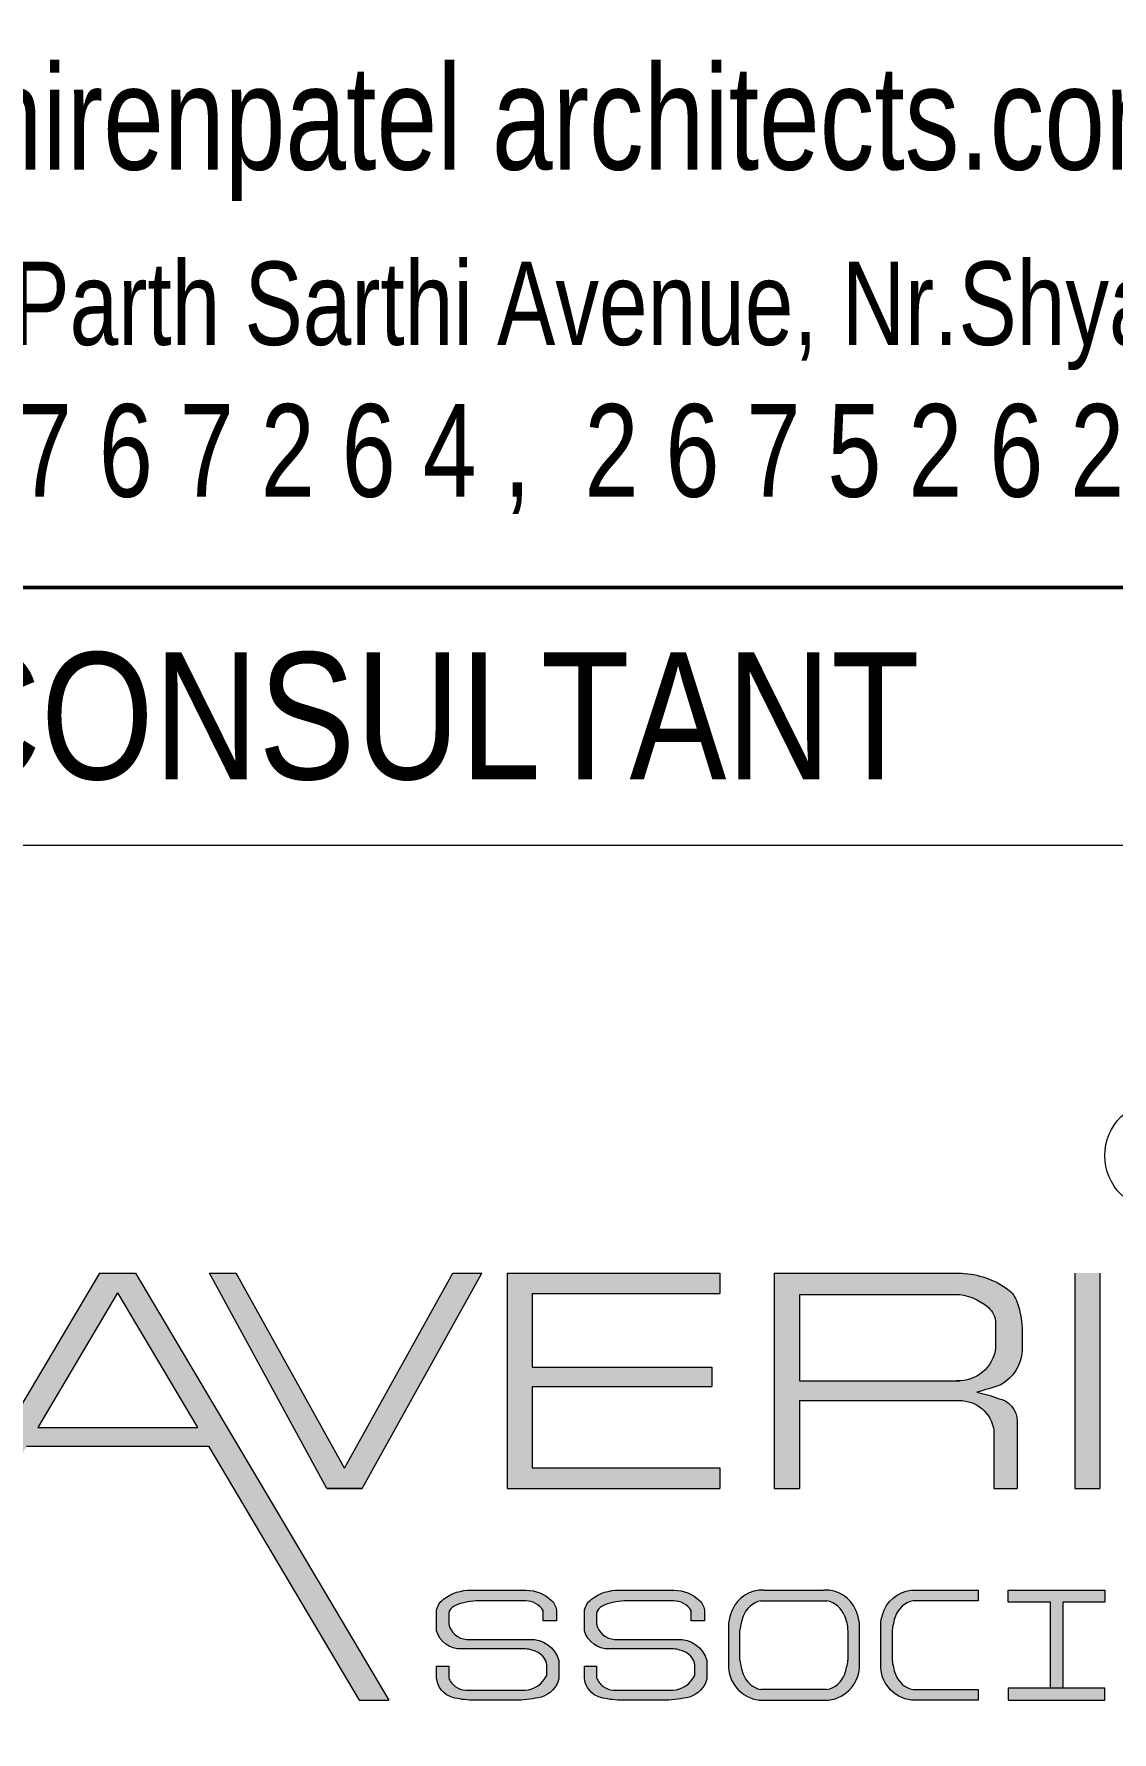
# Model space of a CAD drawing. Header units: millimetres. Extents: x 1112055 to 3390982, y -148532 to 766891.
# Drawn here: x 2829798 to 2834468, y 239120 to 246475 of the extents above; entities that cross this region are included whole.
import ezdxf

# ---------------------------------------------------------------- set-up
doc = ezdxf.new("R2010")
doc.units = ezdxf.units.MM
doc.layers.add('B TITLE BLOCK', color=250, linetype='Continuous', lineweight=0)
doc.layers.add('P_TITLE BLOCK TEXT', color=7, linetype='Continuous', lineweight=9)
doc.layers.add('FORMAT TEXT', color=7, linetype='Continuous')
doc.styles.add('aaa', font='arial.ttf', dxfattribs={"width": 0.75, "height": 36})
doc.styles.add('SWINC', font='swissc.ttf')

# ---------------------------------------------------------------- blocks, each defined once
blk = doc.blocks.new('A$C64EE1279')
at = {"layer": 'FORMAT TEXT', "color": 7, "style": 'aaa'}
for s, height, width, p in [('Email : admin@hirenpatel architects.com, www.hirenpatelarchitects.com', 0.002259905485978735, 0.7499999999460162, (-0.08976796460379177, 0.008702903677708682)), ('P-4, "satkrut Tower" Parth Sarthi Avenue, Nr.Shyamal Row Houses-II,satellite,Ahmedabad-15', 0.001807924388782988, 0.7499999999460162, (-0.08972541039201054, 0.004902934924377152)), ('Tel. : +9 1-7 9- 2 6 7 6 7 2 6 4 ,  2 6 7 5 2 6 2 1 ,  2 6 7 6 6 6 3 9 ,  2 6 7 6 6 6 4 0', 0.002008302675206488, 0.7499999999459968, (-0.09007419018691454, 0.001613381149064268))]:
    blk.add_text(s, height=height, dxfattribs=dict(at, width=width)).set_placement(p)

msp = doc.modelspace()

# ---------------------------------------------------------------- hatches: boundary and pattern name
at = {"layer": 'P_TITLE BLOCK TEXT', "lineweight": 0}
h = msp.add_hatch(color=7, dxfattribs=at)
h.paths.add_polyline_path([(2830238.240966255, 241107.4827568072), (2830081.431842649, 241107.4827568072), (2828984.003806562, 239258.1170049602), (2829113.397484601, 239258.1170049602), (2829765.895365679, 240357.6945579107), (2830553.777443225, 240357.6945579107), (2831206.275324303, 239258.1170049602), (2831335.669002343, 239258.1170049602)])
h.paths.add_polyline_path([(2830159.836404442, 241021.5568262053), (2830505.541112852, 240438.9815438819), (2829814.131696053, 240438.9815438819)], flags=16)
for color, points in [(7, [(2831737.850542635, 241107.4827568072), (2831612.191365631, 241107.4827568072), (2831143.04082864, 240263.2798347143), (2830673.890291671, 241107.4827568072), (2830557.579251303, 241107.4827568072), (2831066.407165696, 240175.0619196579), (2831219.674491585, 240175.0619196579)]), (7, [(2832769.041838087, 241107.4827568072), (2831847.597942918, 241107.4827568072), (2831847.597942918, 240175.0619196579), (2832769.041838087, 240175.0619196579), (2832769.041838087, 240264.6069192917), (2831956.810276277, 240264.6069192917), (2831956.810276277, 240616.8743754668), (2832734.894213405, 240616.8743754668), (2832734.894213405, 240700.4003791086), (2831956.810276277, 240700.4003791086), (2831956.810276277, 241018.9673911765), (2832769.041838087, 241018.9673911765)]), (7, [(2834415.967415562, 241107.4827568072), (2834306.755082181, 241107.4827568072), (2834306.755082181, 240175.0619196579), (2834415.967415562, 240175.0619196579)]), (256, [(2833466.177811473, 239414.196976409), (2833466.177811473, 239590.7373226794, -0.065444553260905), (2833481.65658596, 239647.9478610187, -0.3186236598127411), (2833619.427877161, 239734.1231033382), (2833888.083906805, 239734.1231033382), (2833888.083906805, 239688.3588411353), (2833606.783037963, 239688.3588411353, 0.2644804300768096), (2833529.723047505, 239621.1673699992, 0.0506837276388673), (2833515.479911707, 239561.7574886539), (2833515.479911707, 239430.4826196438, 0.0506837276411283), (2833529.723047505, 239371.0727382987, 0.2644804300830637), (2833606.783037963, 239303.8812671626), (2833888.083906805, 239303.8812671626), (2833888.083906805, 239258.1170049602), (2833599.69276764, 239258.1170049602, -0.3947190252426027)])]:
    msp.add_hatch(color=color, dxfattribs=at).paths.add_polyline_path(points)
h = msp.add_hatch(color=7, dxfattribs=at)
h.paths.add_polyline_path([(2834015.713206302, 241038.4449250539, -0.1662994059925575), (2834057.227494037, 240980.7103803561, -0.0791995366985774), (2834078.516252765, 240870.9304551026), (2834078.516252765, 240771.1222732239, -0.2597704900776225), (2833985.922061857, 240624.0730877115, -0.0146451845304826), (2833882.232999755, 240591.2923336228, -0.0494066516944872), (2833974.699465029, 240565.1727879218, -0.351322737650402), (2834057.890286595, 240466.6211085983), (2834057.890286595, 240175.0619196579), (2833955.782260891, 240175.0619196579), (2833955.782260891, 240428.119777839, 0.3675094121381071), (2833812.474280559, 240555.5640340793), (2833114.184156128, 240555.5640340793), (2833114.184156128, 240175.0619196579), (2833004.971822747, 240175.0619196579), (2833004.971822747, 241107.4827568072), (2833816.288592737, 241107.4827568072, -0.1432384059828174)])
h.paths.add_polyline_path([(2833786.95311818, 241015.6271886893, -0.1815059090176984), (2833932.667370611, 240958.4702861332, -0.2046130928259839), (2833963.946346265, 240891.0222790532), (2833963.946346265, 240784.5389276896, -0.3961353841263715), (2833794.05052177, 240640.6868429746), (2833114.184156128, 240640.6868429746), (2833114.184156128, 241015.6271886893)], flags=16)
h = msp.add_hatch(color=7, dxfattribs=at)
edge = h.paths.add_edge_path()
edge.add_line((2832003.422639269, 239602.1610245691), (2832003.422639269, 239646.9902415081))
edge.add_arc((2831927.647394914, 239597.7468754176), 90.3703312034293, 33.01826321570431, 89.55826277295377)
edge.add_line((2831928.344122394, 239688.1145207912), (2831714.189634744, 239688.1145207912))
edge.add_arc((2831725.63429604, 239424.6324036248), 263.7305563305994, 92.48714741870427, 114.0429537283375)
edge.add_arc((2831634.628322379, 239628.6234575592), 40.35992860487605, 114.0429537290416, 173.369158315202)
edge.add_line((2831594.538371328, 239633.2838933984), (2831594.538371328, 239588.3168102132))
edge.add_arc((2831676.897817093, 239604.8831480525), 84.00905817534507, 191.3730973809298, 266.9893197897208)
edge.add_line((2831672.48548454, 239520.9900423997), (2831943.829994223, 239520.9900423997))
edge.add_arc((2831951.438935871, 239396.4022530178), 124.8199233108705, 15.593509061310272, 93.49488039934619, ccw=False)
edge.add_line((2832071.664615517, 239429.9551844657), (2832071.964624382, 239350.1275707059))
edge.add_arc((2831963.806861361, 239378.4196059731), 111.7968736685112, 286.83610795891485, 345.3409580231655, ccw=False)
edge.add_arc((2831886.612639178, 239714.0379427052), 455.9845843599547, 270.9573158560379, 283.9044309719611, ccw=False)
edge.add_line((2831894.231018152, 239258.1170049602), (2831694.990501417, 239258.1170049602))
edge.add_arc((2831701.975303399, 239614.1810975815), 356.1325954028901, 255.2817551210333, 268.8761901035025, ccw=False)
edge.add_arc((2831635.285136192, 239360.3026929406), 93.64102841167592, 183.4260365920854, 255.2817551212153, ccw=False)
edge.add_line((2831541.8114654, 239354.7067058633), (2831541.8114654, 239405.1868064149))
edge.add_line((2831541.8114654, 239405.1868064079), (2831594.538371339, 239405.1868064079))
edge.add_line((2831594.538371328, 239405.1868064079), (2831594.538371328, 239354.6759947942))
edge.add_arc((2831665.019111758, 239378.4137464425), 74.37079818738762, 198.6134072769435, 234.8504137460611)
edge.add_arc((2831675.786052015, 239393.705404453), 93.07271808020036, 234.8504137461531, 265.2644397943995)
edge.add_line((2831668.10224311, 239300.950404976), (2831924.858616597, 239300.950404976))
edge.add_arc((2831915.639970674, 239416.519306951), 115.9359932841271, 274.5606862052438, 333.2673842339873)
edge.add_line((2832019.184199525, 239364.3681112948), (2832019.772447221, 239410.1896508765))
edge.add_arc((2831947.760312419, 239400.0073508103), 72.72844555372058, 8.048099003174235, 64.75619501766667)
edge.add_arc((2831911.869085935, 239323.8857297069), 156.8871131994469, 64.7561950177697, 84.27045226377551)
edge.add_line((2831927.531580148, 239479.9890690702), (2831648.973609123, 239479.9890690702))
edge.add_arc((2831645.111605175, 239587.3439263389), 107.4243010288788, 195.9277156249781, 272.0602807551403, ccw=False)
edge.add_line((2831541.8114654, 239557.8640760355), (2831541.8114654, 239646.3009102631))
edge.add_arc((2831619.616647511, 239632.1358219847), 79.08410769806677, 127.4257817439603, 169.6818301060825, ccw=False)
edge.add_arc((2831687.462625927, 239543.4796731719), 190.7218679370872, 88.35670740954532, 127.42578174513989, ccw=False)
edge.add_line((2831692.931944415, 239734.1231033382), (2831929.207133533, 239734.1231033382))
edge.add_arc((2831930.10597396, 239575.9121512846), 158.213505313575, 45.30042708127769, 90.3255097660695, ccw=False)
edge.add_arc((2831992.183541796, 239638.6441568326), 69.95859638909987, 1.8933564716272144, 45.30042708078042, ccw=False)
edge.add_line((2832062.103944557, 239640.9555392248), (2832062.103944557, 239602.1610245661))
edge.add_line((2832062.103944557, 239602.1610245691), (2832003.422639279, 239602.1610245691))
h = msp.add_hatch(color=7, dxfattribs=at)
edge = h.paths.add_edge_path()
edge.add_line((2832644.415572009, 239602.1610245691), (2832644.415572009, 239646.9902415081))
edge.add_arc((2832568.640327654, 239597.7468754176), 90.3703312034293, 33.01826321570431, 89.55826277295377)
edge.add_line((2832569.337055134, 239688.1145207912), (2832355.182567483, 239688.1145207912))
edge.add_arc((2832366.627228801, 239424.6324036248), 263.7305563305994, 92.48714741880534, 114.0429537283375)
edge.add_arc((2832275.621255119, 239628.6234575592), 40.35992860487605, 114.0429537296454, 173.369158315202)
edge.add_line((2832235.53130409, 239633.2838933984), (2832235.53130409, 239588.3168102132))
edge.add_arc((2832317.890749833, 239604.8831480525), 84.00905817534507, 191.3730973809298, 266.9893197897208)
edge.add_line((2832313.478417302, 239520.9900423997), (2832584.822926985, 239520.9900423997))
edge.add_arc((2832592.431868633, 239396.4022530178), 124.8199233108705, 15.593509061310272, 93.49488039934619, ccw=False)
edge.add_line((2832712.657548279, 239429.9551844657), (2832712.957557144, 239350.1275707059))
edge.add_arc((2832604.799794123, 239378.4196059731), 111.7968736685112, 286.83610795891485, 345.3409580231655, ccw=False)
edge.add_arc((2832527.605571917, 239714.0379427052), 455.9845843599547, 270.9573158560379, 283.9044309719611, ccw=False)
edge.add_line((2832535.223950894, 239258.1170049602), (2832335.983434158, 239258.1170049602))
edge.add_arc((2832342.96823614, 239614.1810975815), 356.1325954028901, 255.2817551210333, 268.8761901035025, ccw=False)
edge.add_arc((2832276.278068933, 239360.3026929406), 93.64102841167592, 183.4260365920854, 255.2817551212153, ccw=False)
edge.add_line((2832182.804398141, 239354.7067058633), (2832182.804398141, 239405.1868064149))
edge.add_line((2832182.804398141, 239405.1868064079), (2832235.531304079, 239405.1868064079))
edge.add_line((2832235.53130409, 239405.1868064079), (2832235.53130409, 239354.6759947942))
edge.add_arc((2832306.012044498, 239378.4137464425), 74.37079818738762, 198.6134072769435, 234.8504137460611)
edge.add_arc((2832316.778984755, 239393.705404453), 93.07271808020036, 234.8504137461531, 265.2644397943995)
edge.add_line((2832309.09517585, 239300.950404976), (2832565.851549338, 239300.950404976))
edge.add_arc((2832556.632903414, 239416.519306951), 115.9359932841271, 274.5606862054732, 333.2673842339873)
edge.add_line((2832660.177132265, 239364.3681112948), (2832660.765379961, 239410.1896508765))
edge.add_arc((2832588.75324516, 239400.0073508103), 72.72844555372058, 8.048099003174235, 64.75619501766667)
edge.add_arc((2832552.862018675, 239323.8857297069), 156.8871131994469, 64.7561950177697, 84.27045226377551)
edge.add_line((2832568.524512888, 239479.9890690702), (2832289.966541863, 239479.9890690702))
edge.add_arc((2832286.104537915, 239587.3439263389), 107.4243010288788, 195.9277156249781, 272.0602807551403, ccw=False)
edge.add_line((2832182.804398141, 239557.8640760355), (2832182.804398141, 239646.3009102631))
edge.add_arc((2832260.609580251, 239632.1358219847), 79.08410769806677, 127.4257817442282, 169.6818301060825, ccw=False)
edge.add_arc((2832328.455558667, 239543.4796731719), 190.7218679370872, 88.35670740954532, 127.42578174513989, ccw=False)
edge.add_line((2832333.924877156, 239734.1231033382), (2832570.200066273, 239734.1231033382))
edge.add_arc((2832571.098906721, 239575.9121512846), 158.213505313575, 45.30042708127769, 90.3255097659009, ccw=False)
edge.add_arc((2832633.176474557, 239638.6441568326), 69.95859638909987, 1.8933564716272144, 45.30042708078042, ccw=False)
edge.add_line((2832703.096877298, 239640.9555392248), (2832703.096877298, 239602.1610245661))
edge.add_line((2832703.096877298, 239602.1610245691), (2832644.415572018, 239602.1610245691))
h = msp.add_hatch(color=256, dxfattribs=at)
h.paths.add_polyline_path([(2833220.3924658, 239734.1231033382), (2832960.001980421, 239734.1231033382, 0.3186216901171488), (2832822.23107573, 239647.9487882598, 0.0654456625201036), (2832806.751914732, 239590.7373226794), (2832806.751914732, 239414.196976409, 0.3947190252434177), (2832940.2668709, 239258.1170049602), (2833240.127575302, 239258.1170049602, 0.394719025241403), (2833373.64253149, 239414.196976409), (2833373.64253149, 239590.7373226794, 0.0654456625725081), (2833358.163370471, 239647.9487882814, 0.3186216900435543)])
h.paths.add_polyline_path([(2833324.340431254, 239561.7574886539, 0.1047262594535254), (2833310.097295436, 239621.1673699992), (2833310.097511894, 239621.1667513912), (2833310.09712858, 239621.1678468944, 0.2644791230732378), (2833233.037304978, 239688.3588411353), (2832947.357141223, 239688.3588411353, 0.2644804300744661), (2832870.297150786, 239621.1673699992, 0.0506837276411892), (2832856.054014966, 239561.7574886539), (2832856.054014966, 239430.4826196438, 0.0506837276411892), (2832870.297150786, 239371.0727382987, 0.2644804300744662), (2832947.357141223, 239303.8812671626), (2833233.037304978, 239303.8812671626, 0.2644804300768095), (2833310.097295436, 239371.0727382987, 0.0473854188635733), (2833324.340431254, 239430.4826196438)], flags=16)
h = msp.add_hatch(color=256, dxfattribs=at)
h.paths.add_polyline_path([(2834437.817683716, 239310.522493245), (2834018.799567699, 239310.522493245), (2834018.799567699, 239258.1170049602), (2834437.817683716, 239258.1170049602)])
h.paths.add_polyline_path([(2834202.105881565, 239310.522493245), (2834254.51136985, 239310.522493245), (2834254.51136985, 239681.7176150311), (2834437.817683716, 239681.7176150311), (2834437.817683716, 239734.1231033382), (2834018.799567699, 239734.1231033166), (2834018.799567699, 239681.7176150311), (2834202.105881565, 239681.7176150311)])

# ---------------------------------------------------------------- linework, layer by layer
at = {"layer": 'B TITLE BLOCK', "color": 250, "lineweight": 0}
msp.add_line((2843974.749706107, 242960.2042595711), (2825672.113375886, 242960.2042595711), dxfattribs=at)
at = {"layer": 'B TITLE BLOCK', "color": 250, "lineweight": 0, "const_width": 15.26111845840563}
for points in [[(2843974.749706107, 251253.8886408766), (2825672.113375886, 251253.8886408766), (2825672.113375886, 244076.9966641988), (2843974.749706107, 244076.9966641988)], [(2843974.749706107, 209167.2573592545), (2825672.113375886, 209167.2573592545), (2825672.113375886, 244076.9966641988), (2843974.749706107, 244076.9966641988)]]:
    msp.add_lwpolyline(points, close=True, dxfattribs=at)
at = {"layer": 'P_TITLE BLOCK TEXT', "lineweight": 0}
for p, q in [((2832947.357141223, 239688.3588411338), (2833233.037304978, 239688.3588411338)), ((2832806.751914732, 239590.7373226775), (2832806.751914732, 239414.1969764067)), ((2832856.054014966, 239430.4826196422), (2832856.054014966, 239561.7574886524)), ((2833324.340431254, 239561.7574886524), (2833324.340431254, 239430.4826196422)), ((2833373.64253149, 239414.1969764067), (2833373.64253149, 239590.7373226775)), ((2833233.037304978, 239303.881267161), (2832947.357141223, 239303.881267161)), ((2832940.266870921, 239258.1170049579), (2833240.127575302, 239258.1170049579))]:
    msp.add_line(p, q, dxfattribs=at)
at = {"layer": 'P_TITLE BLOCK TEXT', "color": 7, "lineweight": 0}
for points in [[(2830081.431842649, 241107.4827568056), (2828984.003806562, 239258.1170049579)], [(2830238.240966255, 241107.4827568056), (2831335.669002343, 239258.1170049579)], [(2830557.579251303, 241107.4827568056), (2830673.890291671, 241107.4827568056)], [(2831219.674491585, 240175.0619196559), (2831066.407165696, 240175.0619196559), (2830557.579251303, 241107.4827568056)], [(2831143.04082864, 240263.2798347124), (2830673.890291671, 241107.4827568056)], [(2831143.04082864, 240263.2798347124), (2831612.191365631, 241107.4827568056)], [(2831219.674491585, 240175.0619196559), (2831737.850542635, 241107.4827568056)], [(2831612.191365631, 241107.4827568056), (2831737.850542635, 241107.4827568056)], [(2831847.597942918, 241107.4827568056), (2832769.041838087, 241107.4827568056)], [(2831847.597942918, 241107.4827568056), (2831847.597942918, 240175.0619196559)], [(2832769.041838087, 241107.4827568056), (2832769.041838087, 241018.9673911748)], [(2833004.971822747, 241107.4827568056), (2833004.971822747, 240175.0619196559)], [(2833004.971822747, 241107.4827568056), (2833816.288592737, 241107.4827568056)], [(2834306.755082181, 241107.4827568056), (2834306.755082181, 240175.0619196559)], [(2834415.967415562, 241107.4827568056), (2834415.967415562, 240175.0619196559)], [(2831956.810276277, 241018.9673911748), (2831956.810276277, 240700.400379107)], [(2831956.810276277, 241018.9673911748), (2832769.041838087, 241018.9673911748)], [(2833114.184156128, 241015.6271886877), (2833114.184156128, 240640.686842973)], [(2833114.184156128, 241015.6271886877), (2833786.95311818, 241015.6271886877)], [(2833963.946346265, 240891.0222790513), (2833963.946346265, 240784.5389276877)], [(2834078.516252765, 240870.9304550792), (2834078.516252765, 240771.1222732224)], [(2831956.810276277, 240700.400379107), (2832734.894213405, 240700.400379107)], [(2832734.894213405, 240700.400379107), (2832734.894213405, 240616.8743754653)], [(2831956.810276277, 240616.8743754653), (2831956.810276277, 240264.6069192901)], [(2831956.810276277, 240616.8743754653), (2832734.894213405, 240616.8743754653)], [(2833114.184156128, 240640.686842973), (2833810.869451339, 240640.686842973)], [(2833114.184156128, 240555.5640340777), (2833114.184156128, 240175.0619196559)], [(2833114.184156128, 240555.5640340777), (2833812.474280559, 240555.5640340777)], [(2833955.782260891, 240428.1197778375), (2833955.782260891, 240175.0619196559)], [(2830553.777443225, 240357.6945579092), (2831206.275324303, 239258.1170049579)], [(2831956.810276277, 240264.6069192901), (2832769.041838087, 240264.6069192901)], [(2832769.041838087, 240264.6069192901), (2832769.041838087, 240175.0619196559)], [(2831066.407165696, 240175.0619196559), (2831219.674491585, 240175.0619196559)], [(2831847.597942918, 240175.0619196559), (2832769.041838087, 240175.0619196559)], [(2833004.971822747, 240175.0619196559), (2833114.184156128, 240175.0619196559)], [(2833955.782260891, 240175.0619196559), (2834057.890286595, 240175.0619196559)], [(2834306.755082181, 240175.0619196559), (2834415.967415562, 240175.0619196559)], [(2834306.755082181, 240175.0619196559), (2834415.967415562, 240175.0619196559)], [(2831206.275324303, 239258.1170049579), (2831335.669002343, 239258.1170049579)]]:
    msp.add_lwpolyline(points, dxfattribs=at)
at = {"layer": 'P_TITLE BLOCK TEXT', "lineweight": 0}
for points in [[(2830081.431842649, 241107.4827568056), (2830238.240966255, 241107.4827568056)], [(2830159.836404442, 241021.5568262038), (2829814.131696053, 240438.9815438804)], [(2830159.836404442, 241021.5568262038), (2830505.541112852, 240438.9815438804)], [(2829814.131696053, 240438.9815438804), (2830505.541112852, 240438.9815438804)], [(2829765.895365679, 240357.6945579092), (2830553.777443225, 240357.6945579092)], [(2832960.001980421, 239734.123103336), (2833220.3924658, 239734.123103336)], [(2834202.105881565, 239681.7176150295), (2834018.799567699, 239681.7176150295), (2834018.799567699, 239734.123103336), (2834437.817683716, 239734.123103336), (2834437.817683716, 239681.7176150295), (2834254.51136985, 239681.7176150295)], [(2834254.51136985, 239681.7176150295), (2834254.51136985, 239310.5224932432), (2834202.105881565, 239310.5224932432), (2834202.105881565, 239681.7176150295)], [(2834437.817683716, 239310.5224932432), (2834018.799567699, 239310.5224932432), (2834018.799567699, 239258.1170049579), (2834437.817683716, 239258.1170049579), (2834437.817683716, 239310.5224932432), (2834254.51136985, 239310.5224932432)]]:
    msp.add_lwpolyline(points, dxfattribs=at)
at = {"layer": 'P_TITLE BLOCK TEXT', "color": 7, "lineweight": 0}
for points in [[(2833816.288592737, 241107.4827568056, -0.1432384059828174), (2834015.713206302, 241038.4449250523, -0.1662994059925575), (2834057.227494037, 240980.7103803534, -0.0791995367245889), (2834078.516252765, 240870.9304550792, 1.678218886483149)], [(2833786.95311818, 241015.6271886877, -0.1815059090176984), (2833932.667370611, 240958.4702861313, -0.2046130927975971), (2833963.946346265, 240891.0222790513, 10.50997811602303)], [(2833963.946346265, 240784.5389276877, -0.3961353841393621), (2833794.05052177, 240640.686842973, -0.3062019991474196)], [(2834078.516252765, 240771.1222732224, -0.2597704900776225), (2833985.922061857, 240624.0730877095, -0.0146451845304826), (2833882.232999755, 240591.2923336209, -0.0494066516944872), (2833974.699465029, 240565.1727879199, -0.351322737721068), (2834057.890286595, 240466.6211085756), (2834057.890286595, 240175.0619196559)], [(2833805.811637545, 240555.5640340777, -0.3803317739883389), (2833955.782260891, 240428.1197778375, -39.10634366962048)], [(2833466.177811473, 239400.89313648), (2833466.177811473, 239590.7373226775, -0.0654451079201827), (2833481.656779215, 239647.9483246591, -0.3186226749167162), (2833619.42787714, 239734.123103336), (2833888.083906805, 239734.123103336), (2833888.083906805, 239688.3588411338), (2833606.783037963, 239688.3588411338, 0.2644804300768096), (2833529.723047505, 239621.1673699973, 0.0506837276411283), (2833515.479911707, 239561.7574886524), (2833515.479911707, 239430.4826196422, 0.0506837276411283), (2833529.723047505, 239371.0727382968, 0.2644804300768096), (2833606.783037963, 239303.881267161), (2833888.083906805, 239303.881267161), (2833888.083906805, 239258.1170049579), (2833599.69276764, 239258.1170049579, -0.3947190252579334), (2833466.177811473, 239414.1969764067)]]:
    msp.add_lwpolyline(points, format="xyb", dxfattribs=at)
for points in [[(2832003.422639269, 239602.1610245668), (2832003.422639269, 239646.9902414895, 0.2518321425504549), (2831928.344122394, 239688.1145207893), (2831714.189634745, 239688.1145207893, 0.0943332803251045), (2831618.184823796, 239665.4817699395, 0.2648005950274), (2831594.538371328, 239633.2838933968), (2831594.538371328, 239588.3168102089, 0.342455608626355), (2831672.48548454, 239520.9900423978), (2831943.829994224, 239520.9900423978, -0.3536343318604639), (2832071.664615517, 239429.9551844638), (2832071.964624389, 239350.1275706958, -0.2609690833415413), (2831996.187153893, 239271.4146639595, -0.0565526202682377), (2831894.231018152, 239258.1170049579), (2831694.990501426, 239258.1170049579, -0.0593865794242292), (2831611.4941401, 239269.7343170821, -0.324223828793496), (2831541.8114654, 239354.7067058614), (2831541.8114654, 239405.1868064054), (2831594.538371328, 239405.1868064054), (2831594.538371328, 239354.6759947842, 0.1594446921200951), (2831622.202869071, 239317.6043311642, 0.1334907776809275), (2831668.10224311, 239300.9504049738), (2831924.858616599, 239300.9504049738, 0.2619100095917326), (2832019.184199525, 239364.3681112932), (2832019.772447221, 239410.189650871, 0.2526122615055632), (2831978.776881285, 239465.7903216138, 0.085353380822099), (2831927.531580148, 239479.9890690683), (2831648.973609122, 239479.9890690683, -0.3449747456290864), (2831541.8114654, 239557.8640760336), (2831541.8114654, 239646.3009102706, -0.1864948836794344), (2831571.554606033, 239694.9397729717, -0.172141735516322), (2831692.931944415, 239734.123103336), (2831929.207133531, 239734.123103336, -0.1990261439851543), (2832041.391677264, 239688.3710571384, -0.1916967583265429), (2832062.103944557, 239640.9555392229), (2832062.103944557, 239602.1610245668)], [(2832644.415572009, 239602.1610245668), (2832644.415572009, 239646.9902414895, 0.2518321425504549), (2832569.337055134, 239688.1145207893), (2832355.182567486, 239688.1145207893, 0.0943332803251045), (2832259.177756538, 239665.4817699395, 0.2648005950274), (2832235.53130409, 239633.2838933968), (2832235.53130409, 239588.3168102089, 0.342455608626355), (2832313.478417302, 239520.9900423978), (2832584.822926966, 239520.9900423978, -0.3536343318604639), (2832712.657548279, 239429.9551844638), (2832712.957557129, 239350.1275706958, -0.2609690833415413), (2832637.180086633, 239271.4146639595, -0.0565526202682377), (2832535.223950894, 239258.1170049579), (2832335.983434166, 239258.1170049579, -0.0593865794242292), (2832252.48707284, 239269.7343170821, -0.324223828793496), (2832182.804398141, 239354.7067058614), (2832182.804398141, 239405.1868064054), (2832235.53130409, 239405.1868064054), (2832235.53130409, 239354.6759947842, 0.1594446921200951), (2832263.195801812, 239317.6043311642, 0.1334907776809275), (2832309.09517585, 239300.9504049738), (2832565.85154934, 239300.9504049738, 0.2619100095917326), (2832660.177132265, 239364.3681112932), (2832660.765379961, 239410.189650871, 0.2526122615055632), (2832619.769814047, 239465.7903216138, 0.085353380822099), (2832568.524512888, 239479.9890690683), (2832289.966541862, 239479.9890690683, -0.3449747456290864), (2832182.804398141, 239557.8640760336), (2832182.804398141, 239646.3009102706, -0.1864948836794344), (2832212.547538795, 239694.9397729717, -0.172141735516322), (2832333.924877156, 239734.123103336), (2832570.200066271, 239734.123103336, -0.1990261439851543), (2832682.384610004, 239688.3710571384, -0.1916967583265429), (2832703.096877298, 239640.9555392229), (2832703.096877298, 239602.1610245668)]]:
    msp.add_lwpolyline(points, format="xyb", close=True, dxfattribs=at)
at = {"layer": 'P_TITLE BLOCK TEXT', "lineweight": 0}
msp.add_circle((2834673.903552584, 241616.6558295657), 236.7151579172995, dxfattribs=at)
for centre, radius, start, end in [((2832951.867192465, 239593.9110195939), 140.4478664878339, 86.67955072850191, 157.3715793805765), ((2833228.527253757, 239593.9110195939), 140.4478664878079, 22.62842063430633, 93.3204492714981), ((2833032.101108165, 239560.4664963601), 227.3732216091407, 157.3716577035326, 172.3493392688003), ((2832967.897144667, 239587.0174013028), 103.4020268984238, 101.4575683046775, 160.7151990194275), ((2833212.497301555, 239587.0174013028), 103.4020268978356, 19.28480098057249, 78.54243169532248), ((2833148.293338057, 239560.4664963601), 227.3732216103716, 7.650660731199715, 22.62834230108488), ((2833155.464990234, 239521.3879294427), 302.1202300775772, 160.7151990194275, 172.321122635206), ((2833176.95247155, 239557.8344667233), 147.440159956381, 1.524680444382395, 25.43899790518164), ((2832956.962569778, 239407.5450564539), 150.3578695314572, 177.4643736585453, 263.6247444615335), ((2833155.464990234, 239470.8521788514), 302.1202300776714, 187.678877364794, 199.2848009805725), ((2833223.431876445, 239407.5450564539), 150.3578695307894, 276.3752555384665, 2.535626341454721), ((2833004.482977811, 239475.7540900927), 323.0453475279564, 341.0922504502332, 351.9440712027609), ((2832967.897144667, 239405.2227069702), 103.4020268981124, 199.2848009805725, 258.54243169466), ((2833212.497301555, 239405.2227069702), 103.4020268971076, 281.4575683046776, 340.7151990194275)]:
    msp.add_arc(centre, radius, start, end, dxfattribs=at)

# ---------------------------------------------------------------- block references
at = {"layer": 'FORMAT TEXT', "lineweight": 0, "xscale": 199881.1023988704, "yscale": 199881.1023988704, "zscale": 199881.1023988704}
msp.add_blockref('A$C64EE1279', (2844167.570423711, 244147.6836706456), dxfattribs=at)

# ---------------------------------------------------------------- texts
at = {"layer": 'FORMAT TEXT', "lineweight": 0, "style": 'SWINC'}
msp.add_text('SERVICES CONSULTANT', height=549.0790899063935, dxfattribs=at).set_placement((2826018.752681019, 243246.9451951669))

doc.saveas('drawing.dxf')
